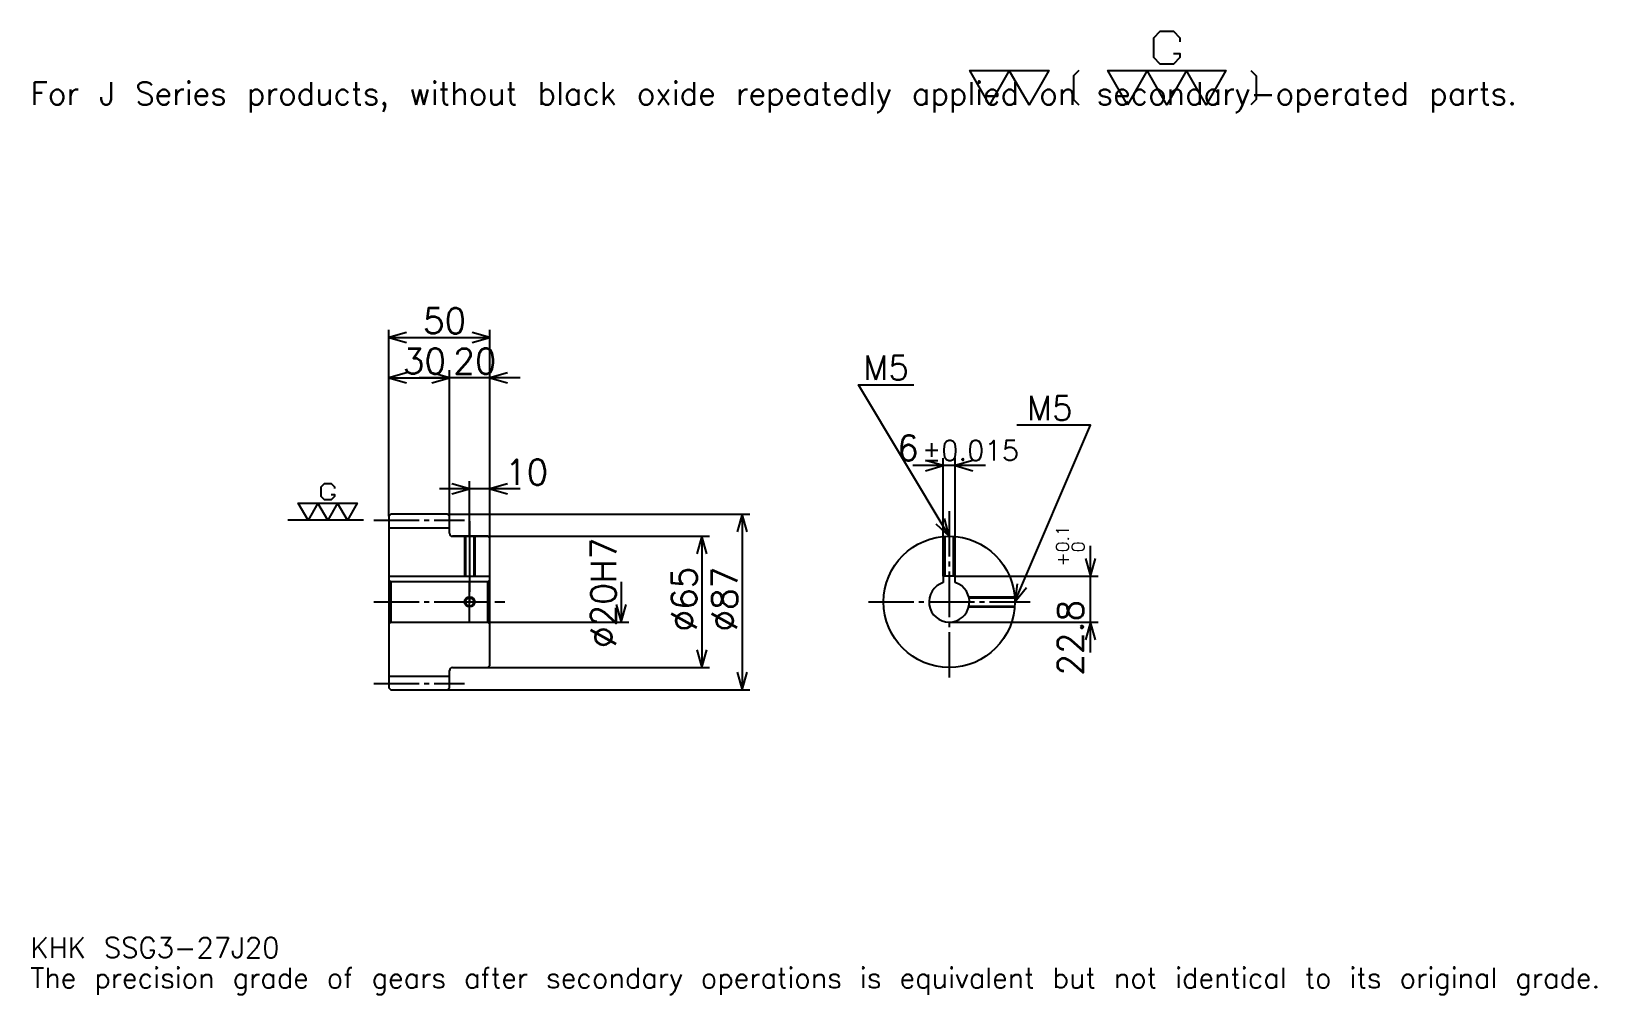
# Model space of a CAD drawing. Extents: x 25 to 801, y 9 to 486.
import ezdxf

# ---------------------------------------------------------------- set-up
doc = ezdxf.new("R2010")
doc.units = 0
doc.linetypes.add('DASHDOT', pattern=[30, 22.5, -2.5, 2.5, -2.5])
doc.layers.get('0').update_dxf_attribs({"linetype": 'CONTINUOUS'})
doc.layers.add('DASHDOT', color=6, linetype='DASHDOT')
doc.styles.add('KANJI', font='TXT', dxfattribs={"bigfont": 'BIGFONT'})

msp = doc.modelspace()

# ---------------------------------------------------------------- linework, layer by layer
at = {"color": 5}
for p, q in [((202.5, 247.25), (202.5, 338.5)), ((202.5, 334.75), (252.5, 334.75)), ((252.5, 247.25), (252.5, 338.5)), ((232.5, 247.25), (232.5, 318.5)), ((202.5, 314.75), (232.5, 314.75)), ((267.5, 314.75), (217.5, 314.75)), ((477, 216.550003), (477, 275)), ((483, 216.550003), (483, 275)), ((498, 271.25), (462, 271.25)), ((267.5, 259.75), (227.5, 259.75)), ((242.5, 247.25), (242.5, 263.5)), ((202.5, 246.25), (202.5, 247.25)), ((231.5, 247.25), (252.5, 247.25)), ((232.5, 246.25), (232.5, 247.25)), ((242.5, 236.25), (242.5, 247.25)), ((242.5, 236.25), (242.5, 247.25)), ((252.5, 247.25), (381.25, 247.25)), ((252.5, 235.25), (252.5, 247.25)), ((377.5, 247.25), (377.5, 160.25)), ((234, 236.25), (252.5, 236.25)), ((252.5, 236.25), (361.25, 236.25)), ((357.5, 236.25), (357.5, 171.25)), ((550, 178.75), (550, 231.550003)), ((317.5, 213.75), (317.5, 193.75)), ((483, 216.550003), (553.75, 216.550003)), ((252.5, 193.75), (321.25, 193.75)), ((480, 193.75), (553.75, 193.75)), ((234, 171.25), (252.5, 171.25)), ((252.5, 171.25), (361.25, 171.25)), ((231.5, 160.25), (252.5, 160.25)), ((252.5, 160.25), (381.25, 160.25))]:
    msp.add_line(p, q, dxfattribs=at)
at = {"color": 7}
msp.add_line((190, 244.25), (152.5, 244.25), dxfattribs=at)
at = {"color": 4}
for p, q in [((202.5, 240.5), (232.5, 240.5)), ((202.5, 216.550003), (252.5, 216.550003)), ((203.5, 213.75), (203.5, 193.75)), ((251.5, 213.75), (252.5, 214.75)), ((251.5, 193.75), (252.5, 192.75)), ((202.5, 167), (232.5, 167))]:
    msp.add_line(p, q, dxfattribs=at)
at = {"color": 7}
for points in [[(591, 475.350006), (594.25, 475.350006), (594.25, 473.399994), (591, 470.149994), (584.5, 470.149994), (581.25, 473.399994), (581.25, 483.149994), (584.5, 486.399994), (591, 486.399994), (594.25, 483.149994), (594.25, 481.200012)], [(500, 450), (490.25, 466.899994), (529.25, 466.899994), (519.5, 450), (509.75, 466.899994), (500, 450)], [(544.200012, 466.899994), (541.599976, 464.299988), (541.599976, 452.600006), (544.200012, 450)], [(568.25, 450), (558.5, 466.899994), (617, 466.899994), (607.25, 450), (597.5, 466.899994), (587.75, 450), (578, 466.899994), (568.25, 450)], [(629.349976, 466.899994), (631.950012, 464.299988), (631.950012, 452.600006), (629.349976, 450)], [(173.875, 256.924988), (175.5, 256.924988), (175.5, 255.949997), (173.875, 254.324997), (170.625, 254.324997), (169, 255.949997), (169, 260.825012), (170.625, 262.450012), (173.875, 262.450012), (175.5, 260.825012), (175.5, 259.850006)], [(162.5, 244.25), (157.625, 252.699997), (186.875, 252.699997), (182, 244.25), (177.125, 252.699997), (172.25, 244.25), (167.375, 252.699997), (162.5, 244.25)]]:
    msp.add_lwpolyline(points, dxfattribs=at)
at = {"color": 5}
for points in [[(211.25, 337.25), (202.5, 334.75), (211.25, 332.25)], [(243.75, 332.25), (252.5, 334.75), (243.75, 337.25)], [(211.25, 317.25), (202.5, 314.75), (211.25, 312.25)], [(223.75, 312.25), (232.5, 314.75), (223.75, 317.25)], [(223.75, 312.25), (232.5, 314.75), (223.75, 317.25)], [(261.25, 317.25), (252.5, 314.75), (261.25, 312.25)], [(480, 236.25), (435, 311.25), (462.5, 311.25)], [(512.5, 203.75), (550, 291.25), (513.5, 291.25)], [(468.25, 268.75), (477, 271.25), (468.25, 273.75)], [(491.75, 273.75), (483, 271.25), (491.75, 268.75)], [(233.75, 257.25), (242.5, 259.75), (233.75, 262.25)], [(261.25, 262.25), (252.5, 259.75), (261.25, 257.25)], [(380, 238.5), (377.5, 247.25), (375, 238.5)], [(473.354431, 242.466827), (480, 236.25), (477.641907, 245.039307)], [(360, 227.5), (357.5, 236.25), (355, 227.5)], [(547.5, 225.300003), (550, 216.550003), (552.5, 225.300003)], [(513.648926, 212.777313), (512.5, 203.75), (518.244629, 210.807724)], [(315, 202.5), (317.5, 193.75), (320, 202.5)], [(552.5, 185), (550, 193.75), (547.5, 185)], [(355, 180), (357.5, 171.25), (360, 180)], [(375, 169), (377.5, 160.25), (380, 169)]]:
    msp.add_lwpolyline(points, dxfattribs=at)
at = {"color": 4}
for points in [[(232.5, 237.75), (232.5, 246.25), (231.5, 247.25), (203.5, 247.25), (202.5, 246.25), (202.5, 192.75)], [(234, 171.25), (251.5, 171.25), (252.5, 172.25), (252.5, 235.25), (251.5, 236.25), (234, 236.25)], [(240, 236.25), (240, 216.550003)], [(240.434998, 236.25), (240.434998, 216.550003)], [(244.565002, 236.25), (244.565002, 216.550003)], [(245, 236.25), (245, 216.550003)], [(477.5, 216.550003), (477.5, 236.153702)], [(477.934998, 216.550003), (477.934998, 236.184326)], [(482.065002, 216.550003), (482.065002, 236.184326)], [(482.5, 216.550003), (482.5, 236.153702)], [(202.5, 192.75), (203.5, 193.75), (251.5, 193.75), (251.5, 213.75), (203.5, 213.75), (202.5, 214.75)], [(483, 213.289398), (483, 216.550003), (477, 216.550003), (477, 213.289398)], [(489.682465, 206.25), (512.403687, 206.25)], [(489.784454, 205.815002), (512.434326, 205.815002)], [(489.784454, 201.684998), (512.434326, 201.684998)], [(489.682465, 201.25), (512.403687, 201.25)], [(202.5, 192.75), (202.5, 161.25), (203.5, 160.25), (231.5, 160.25), (232.5, 161.25), (232.5, 169.75)]]:
    msp.add_lwpolyline(points, dxfattribs=at)
for centre, radius in [((480, 203.75), 32.5), ((242.5, 203.75), 2.065)]:
    msp.add_circle(centre, radius, dxfattribs=at)
at = {"color": 7}
msp.add_circle((242.5, 203.75), 2.5, dxfattribs=at)
at = {"color": 4}
for centre, radius, start, end in [((234, 237.75), 1.5, 180, 270), ((480, 203.75), 10, 107.457602748, 72.542397252), ((234, 169.75), 1.5, 90, 180)]:
    msp.add_arc(centre, radius, start, end, dxfattribs=at)
at = {"layer": 'DASHDOT', "color": 7}
for p, q in [((480, 248.75), (480, 163.75)), ((195, 244.25), (240, 244.25)), ((242.5, 236.25), (242.5, 203.75)), ((195, 203.75), (260, 203.75)), ((440, 203.75), (520, 203.75)), ((195, 163.25), (240, 163.25))]:
    msp.add_line(p, q, dxfattribs=at)
for points in [[(242.5, 243.75), (242.5, 209.050003)], [(242.5, 193.75), (242.5, 213.75)], [(232.5, 203.75), (252.5, 203.75)]]:
    msp.add_lwpolyline(points, dxfattribs=at)

# ---------------------------------------------------------------- texts
at = {"color": 7, "style": 'KANJI'}
for s, height, p in [('For J Series products, without black oxide repeatedly applied on secondary-operated parts.', 11.25, (25, 450)), ('50', 12.5, (219.375, 336.75)), ('30', 12.5, (209.375, 316.75)), ('20', 12.5, (234.375, 316.75)), ('M5', 12, (437.5, 313.75)), ('M5', 12, (518.5, 293.75)), ('6', 12.5, (454.19751, 273.75)), ('%%p0.015', 10, (466.570984, 273.75)), ('10', 12.5, (260, 261.75)), ('KHK SSG3-27J20', 10, (25, 27.5)), ('The precision grade of gears after secondary operations is equivalent but not identical to its original grade.', 10, (25, 12.5))]:
    msp.add_text(s, height=height, dxfattribs=at).set_placement(p)
for s, height, p in [('%%c20H7', 12.5, (315, 180.9375)), ('0.1', 6.25, (539.25, 228.332977)), ('0', 6.25, (547, 228.332977)), ('+', 6.25, (539.25, 221.332977)), ('%%c65', 12.5, (355, 189.0625)), ('%%c87', 12.5, (375, 189.0625)), ('22.8', 12.5, (546.25, 167.228027))]:
    msp.add_text(s, height=height, rotation=90, dxfattribs=at).set_placement(p)

doc.saveas('drawing.dxf')
